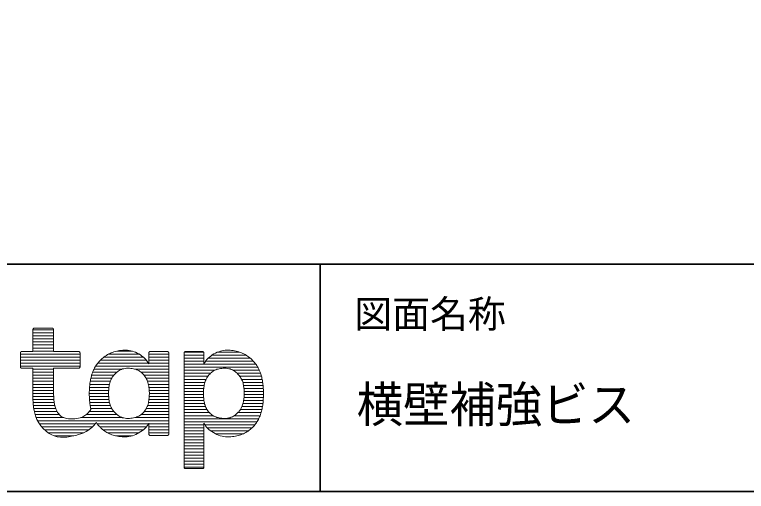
# Model space of a CAD drawing. Units: millimetres on the paper. Extents: x -198 to 198, y -152 to 152.
# Drawn here: x -159.05 to -110.74, y -138.5 to -107.01 of the extents above; entities that cross this region are included whole.
import ezdxf
from ezdxf.enums import TextEntityAlignment as Align

# ---------------------------------------------------------------- set-up
doc = ezdxf.new("R2010")
doc.units = ezdxf.units.MM
doc.layers.add('0-0_1図面枠', color=7, linetype='Continuous', lineweight=20)
doc.styles.add('ＭＳ Ｐゴシック', font='')
doc.styles.get('ＭＳ Ｐゴシック').set_extended_font_data('MS PGothic')

# ---------------------------------------------------------------- blocks, each defined once
blk = doc.blocks.new('グループ-2')
at = {"layer": '0-0_1図面枠', "lineweight": 35}
for p, q in [((-95, -123.5), (95, -123.5)), ((-49.5, -123.5), (-49.5, -138.5))]:
    blk.add_line(p, q, dxfattribs=at)
blk.add_lwpolyline([(-95, 138.5), (95, 138.5), (95, -138.5), (-95, -138.5)], close=True, dxfattribs=at)
blk = doc.blocks.new('グループ-3')
at = {"layer": '0-0_1図面枠'}
for p, q in [((-67.097, -127.83), (-68.463, -127.83)), ((-67.097, -128.03), (-68.463, -128.03)), ((-67.097, -128.23), (-68.463, -128.23)), ((-67.097, -128.43), (-68.463, -128.43)), ((-67.097, -128.63), (-68.463, -128.63)), ((-67.097, -128.83), (-68.463, -128.83)), ((-65.356, -129.43), (-69.292, -129.43)), ((-67.097, -129.03), (-68.463, -129.03)), ((-67.097, -129.23), (-68.463, -129.23)), ((-61.458, -129.43), (-63.465, -129.43)), ((-61.922, -129.23), (-62.897, -129.23)), ((-59.499, -129.43), (-60.816, -129.43)), ((-57.193, -129.3), (-58.469, -129.3)), ((-54.834, -129.3), (-56.268, -129.3)), ((-65.356, -129.63), (-69.292, -129.63)), ((-65.356, -129.83), (-69.292, -129.83)), ((-60.984, -129.83), (-64.008, -129.83)), ((-61.179, -129.63), (-63.779, -129.63)), ((-59.499, -129.63), (-60.816, -129.63)), ((-59.499, -129.83), (-60.816, -129.83)), ((-57.173, -129.5), (-58.489, -129.5)), ((-57.173, -129.7), (-58.489, -129.7)), ((-57.173, -129.9), (-58.489, -129.9)), ((-53.914, -129.9), (-57.06, -129.9)), ((-54.123, -129.7), (-56.885, -129.7)), ((-54.4, -129.5), (-56.64, -129.5)), ((-65.356, -130.03), (-69.292, -130.03)), ((-65.356, -130.23), (-69.292, -130.23)), ((-59.499, -130.23), (-64.326, -130.23)), ((-60.843, -130.03), (-64.186, -130.03)), ((-59.499, -130.03), (-60.816, -130.03)), ((-53.75, -130.1), (-58.489, -130.1)), ((-53.621, -130.3), (-58.489, -130.3)), ((-67.097, -130.43), (-68.463, -130.43)), ((-67.097, -130.63), (-68.463, -130.63)), ((-67.097, -130.83), (-68.463, -130.83)), ((-63.121, -130.83), (-64.591, -130.83)), ((-62.922, -130.63), (-64.524, -130.63)), ((-62.588, -130.43), (-64.437, -130.43)), ((-59.499, -130.43), (-61.699, -130.43)), ((-59.499, -130.63), (-61.323, -130.63)), ((-59.499, -130.83), (-61.127, -130.83)), ((-56.467, -130.5), (-58.489, -130.5)), ((-56.744, -130.7), (-58.489, -130.7)), ((-53.519, -130.5), (-55.245, -130.5)), ((-53.439, -130.7), (-54.989, -130.7)), ((-67.097, -131.03), (-68.463, -131.03)), ((-67.097, -131.23), (-68.463, -131.23)), ((-63.357, -131.23), (-64.68, -131.23)), ((-63.263, -131.03), (-64.642, -131.03)), ((-59.499, -131.03), (-60.991, -131.03)), ((-59.499, -131.23), (-60.9, -131.23)), ((-56.914, -130.9), (-58.489, -130.9)), ((-57.033, -131.1), (-58.489, -131.1)), ((-57.111, -131.3), (-58.489, -131.3)), ((-53.379, -130.9), (-54.812, -130.9)), ((-53.332, -131.1), (-54.688, -131.1)), ((-53.297, -131.3), (-54.608, -131.3)), ((-67.097, -131.43), (-68.463, -131.43)), ((-67.097, -131.63), (-68.463, -131.63)), ((-67.097, -131.83), (-68.463, -131.83)), ((-63.464, -131.83), (-64.74, -131.83)), ((-63.445, -131.63), (-64.729, -131.63)), ((-63.414, -131.43), (-64.709, -131.43)), ((-59.499, -131.43), (-60.845, -131.43)), ((-59.499, -131.63), (-60.812, -131.63)), ((-59.499, -131.83), (-60.788, -131.83)), ((-57.156, -131.5), (-58.489, -131.5)), ((-57.186, -131.7), (-58.489, -131.7)), ((-53.272, -131.5), (-54.562, -131.5)), ((-53.255, -131.7), (-54.536, -131.7)), ((-67.097, -132.03), (-68.463, -132.03)), ((-67.094, -132.23), (-68.463, -132.23)), ((-63.469, -132.03), (-64.743, -132.03)), ((-63.463, -132.23), (-64.74, -132.23)), ((-59.499, -132.23), (-60.788, -132.23)), ((-59.499, -132.03), (-60.779, -132.03)), ((-57.206, -131.9), (-58.489, -131.9)), ((-57.209, -132.1), (-58.489, -132.1)), ((-57.195, -132.3), (-58.489, -132.3)), ((-53.251, -132.3), (-54.531, -132.3)), ((-53.247, -131.9), (-54.522, -131.9)), ((-53.246, -132.1), (-54.52, -132.1)), ((-67.082, -132.43), (-68.46, -132.43)), ((-67.057, -132.63), (-68.453, -132.63)), ((-63.444, -132.43), (-64.73, -132.43)), ((-63.411, -132.63), (-64.713, -132.63)), ((-59.499, -132.63), (-60.838, -132.63)), ((-59.499, -132.43), (-60.808, -132.43)), ((-57.171, -132.5), (-58.489, -132.5)), ((-57.136, -132.7), (-58.489, -132.7)), ((-53.282, -132.7), (-54.596, -132.7)), ((-53.263, -132.5), (-54.555, -132.5)), ((-67.016, -132.83), (-68.435, -132.83)), ((-66.956, -133.03), (-68.409, -133.03)), ((-66.865, -133.23), (-68.371, -133.23)), ((-63.111, -133.23), (-64.741, -133.23)), ((-63.353, -132.83), (-64.688, -132.83)), ((-63.256, -133.03), (-64.652, -133.03)), ((-59.499, -133.23), (-61.12, -133.23)), ((-59.499, -133.03), (-60.986, -133.03)), ((-59.499, -132.83), (-60.893, -132.83)), ((-57.07, -132.9), (-58.489, -132.9)), ((-56.964, -133.1), (-58.489, -133.1)), ((-56.806, -133.3), (-58.489, -133.3)), ((-53.402, -133.3), (-54.934, -133.3)), ((-53.349, -133.1), (-54.778, -133.1)), ((-53.31, -132.9), (-54.671, -132.9)), ((-66.72, -133.43), (-68.316, -133.43)), ((-66.419, -133.63), (-68.246, -133.63)), ((-62.552, -133.63), (-65.306, -133.63)), ((-62.908, -133.43), (-64.949, -133.43)), ((-59.499, -133.63), (-61.741, -133.63)), ((-59.499, -133.43), (-61.324, -133.43)), ((-56.561, -133.5), (-58.489, -133.5)), ((-53.562, -133.7), (-58.489, -133.7)), ((-53.473, -133.5), (-55.169, -133.5)), ((-59.499, -133.83), (-68.157, -133.83)), ((-64.335, -134.03), (-68.042, -134.03)), ((-64.53, -134.23), (-67.895, -134.23)), ((-60.831, -134.03), (-64.228, -134.03)), ((-60.969, -134.23), (-64.062, -134.23)), ((-59.499, -134.03), (-60.816, -134.03)), ((-59.499, -134.23), (-60.816, -134.23)), ((-53.673, -133.9), (-58.489, -133.9)), ((-57.173, -134.1), (-58.489, -134.1)), ((-53.812, -134.1), (-57.117, -134.1)), ((-64.776, -134.43), (-67.704, -134.43)), ((-65.113, -134.63), (-67.456, -134.63)), ((-61.173, -134.43), (-63.844, -134.43)), ((-61.459, -134.63), (-63.542, -134.63)), ((-59.499, -134.43), (-60.816, -134.43)), ((-59.499, -134.63), (-60.816, -134.63)), ((-57.173, -134.3), (-58.489, -134.3)), ((-57.173, -134.5), (-58.489, -134.5)), ((-57.173, -134.7), (-58.489, -134.7)), ((-53.995, -134.3), (-56.957, -134.3)), ((-54.238, -134.5), (-56.727, -134.5)), ((-54.586, -134.7), (-56.402, -134.7)), ((-65.765, -134.83), (-67.07, -134.83)), ((-61.916, -134.83), (-63.005, -134.83)), ((-57.173, -134.9), (-58.489, -134.9)), ((-57.173, -135.1), (-58.489, -135.1)), ((-57.173, -135.3), (-58.489, -135.3)), ((-57.173, -135.5), (-58.489, -135.5)), ((-57.173, -135.7), (-58.489, -135.7)), ((-57.173, -135.9), (-58.489, -135.9)), ((-57.173, -136.1), (-58.489, -136.1)), ((-57.173, -136.3), (-58.489, -136.3)), ((-57.173, -136.5), (-58.489, -136.5)), ((-57.173, -136.7), (-58.489, -136.7)), ((-57.173, -136.9), (-58.489, -136.9))]:
    blk.add_line(p, q, dxfattribs=at)
for points in [[(-67.158, -127.725), (-67.167, -127.722), (-67.176, -127.72), (-67.186, -127.718), (-67.196, -127.718), (-68.363, -127.718), (-68.373, -127.718), (-68.383, -127.72), (-68.393, -127.722), (-68.401, -127.725), (-68.41, -127.729), (-68.418, -127.734), (-68.426, -127.74), (-68.434, -127.747), (-68.44, -127.754), (-68.446, -127.762), (-68.451, -127.77), (-68.455, -127.779), (-68.459, -127.788), (-68.461, -127.797), (-68.462, -127.807), (-68.463, -127.817), (-68.463, -129.261), (-69.193, -129.261), (-69.203, -129.262), (-69.213, -129.263), (-69.222, -129.265), (-69.231, -129.269), (-69.24, -129.273), (-69.248, -129.278), (-69.256, -129.284), (-69.263, -129.29), (-69.27, -129.298), (-69.276, -129.306), (-69.281, -129.314), (-69.285, -129.322), (-69.288, -129.331), (-69.291, -129.341), (-69.292, -129.35), (-69.292, -129.361)], [(-65.385, -130.337), (-65.378, -130.33), (-65.372, -130.322), (-65.367, -130.314), (-65.363, -130.305), (-65.36, -130.296), (-65.358, -130.287), (-65.356, -130.277), (-65.356, -130.267), (-65.356, -129.361), (-65.356, -129.35), (-65.358, -129.341), (-65.36, -129.331), (-65.363, -129.322), (-65.367, -129.314), (-65.372, -129.306), (-65.378, -129.298), (-65.385, -129.29), (-65.392, -129.284), (-65.4, -129.278), (-65.408, -129.273), (-65.417, -129.269), (-65.426, -129.265), (-65.435, -129.263), (-65.445, -129.262), (-65.455, -129.261), (-67.097, -129.261), (-67.097, -127.817), (-67.097, -127.807), (-67.099, -127.797), (-67.101, -127.788), (-67.104, -127.779), (-67.108, -127.77), (-67.113, -127.762), (-67.119, -127.754), (-67.126, -127.747), (-67.133, -127.74), (-67.141, -127.734), (-67.15, -127.729), (-67.158, -127.725)], [(-69.292, -129.361), (-69.292, -130.267), (-69.292, -130.277), (-69.291, -130.287), (-69.288, -130.296), (-69.285, -130.305), (-69.281, -130.314), (-69.276, -130.322), (-69.27, -130.33), (-69.263, -130.337), (-69.256, -130.344), (-69.248, -130.35), (-69.24, -130.355), (-69.231, -130.359), (-69.222, -130.362), (-69.213, -130.365), (-69.203, -130.366), (-69.193, -130.366), (-68.463, -130.366), (-68.463, -132.342), (-68.452, -132.663), (-68.421, -132.964), (-68.368, -133.246), (-68.295, -133.507), (-68.2, -133.748), (-68.084, -133.97), (-67.946, -134.171), (-67.788, -134.353), (-67.615, -134.512), (-67.436, -134.645), (-67.25, -134.753), (-67.058, -134.836), (-66.858, -134.893), (-66.653, -134.924), (-66.44, -134.93), (-66.221, -134.911), (-66.006, -134.877), (-65.807, -134.84), (-65.624, -134.799), (-65.456, -134.754)], [(-61.175, -129.634), (-61.266, -129.559), (-61.363, -129.49), (-61.468, -129.425), (-61.575, -129.366), (-61.682, -129.315), (-61.79, -129.272), (-61.897, -129.237), (-62.004, -129.21), (-62.112, -129.19), (-62.219, -129.178), (-62.327, -129.174), (-62.433, -129.176), (-62.537, -129.181), (-62.639, -129.19), (-62.739, -129.202), (-62.836, -129.218), (-62.931, -129.237), (-63.024, -129.26), (-63.115, -129.286), (-63.203, -129.316), (-63.289, -129.349), (-63.374, -129.386), (-63.455, -129.425), (-63.535, -129.468), (-63.613, -129.514), (-63.688, -129.564), (-63.762, -129.617), (-63.832, -129.672), (-63.901, -129.73), (-63.966, -129.789), (-64.029, -129.851), (-64.089, -129.915), (-64.146, -129.981), (-64.2, -130.048), (-64.252, -130.118), (-64.301, -130.19), (-64.347, -130.264), (-64.39, -130.34), (-64.431, -130.418)], [(-59.499, -129.361), (-59.5, -129.35), (-59.501, -129.341), (-59.503, -129.331), (-59.507, -129.322), (-59.511, -129.314), (-59.516, -129.306), (-59.522, -129.298), (-59.528, -129.29), (-59.536, -129.284), (-59.544, -129.278), (-59.552, -129.273), (-59.56, -129.269), (-59.569, -129.265), (-59.579, -129.263), (-59.588, -129.262), (-59.599, -129.261), (-60.717, -129.261), (-60.727, -129.262), (-60.737, -129.263), (-60.746, -129.265), (-60.755, -129.269), (-60.763, -129.273), (-60.772, -129.278), (-60.78, -129.284), (-60.787, -129.29), (-60.794, -129.298), (-60.8, -129.306), (-60.805, -129.314), (-60.809, -129.322), (-60.812, -129.331), (-60.814, -129.341), (-60.816, -129.35), (-60.816, -129.361), (-60.816, -130.075), (-60.875, -129.977), (-60.94, -129.884), (-61.012, -129.796), (-61.09, -129.712), (-61.175, -129.634)], [(-59.599, -134.807), (-59.588, -134.806), (-59.579, -134.805), (-59.569, -134.802), (-59.56, -134.799), (-59.552, -134.795), (-59.544, -134.79), (-59.536, -134.784), (-59.528, -134.777), (-59.522, -134.77), (-59.516, -134.762), (-59.511, -134.754), (-59.507, -134.745), (-59.503, -134.736), (-59.501, -134.727), (-59.5, -134.717), (-59.499, -134.707), (-59.499, -129.361)], [(-57.243, -129.265), (-57.252, -129.263), (-57.262, -129.262), (-57.272, -129.261), (-58.39, -129.261), (-58.4, -129.262), (-58.41, -129.263), (-58.419, -129.265), (-58.428, -129.269), (-58.437, -129.273), (-58.445, -129.278), (-58.453, -129.284), (-58.46, -129.29), (-58.467, -129.298), (-58.473, -129.306), (-58.478, -129.314), (-58.482, -129.322), (-58.485, -129.331), (-58.487, -129.341), (-58.489, -129.35), (-58.489, -129.361), (-58.489, -136.901), (-58.489, -136.911), (-58.487, -136.921), (-58.485, -136.93), (-58.482, -136.939), (-58.478, -136.947), (-58.473, -136.956), (-58.467, -136.963), (-58.46, -136.971), (-58.453, -136.978), (-58.445, -136.984), (-58.437, -136.989), (-58.428, -136.993), (-58.419, -136.996), (-58.41, -136.998), (-58.4, -137), (-58.39, -137), (-57.272, -137), (-57.262, -137)], [(-54.786, -129.316), (-54.874, -129.286), (-54.965, -129.26), (-55.058, -129.237), (-55.153, -129.218), (-55.25, -129.202), (-55.35, -129.19), (-55.451, -129.181), (-55.556, -129.176), (-55.662, -129.174), (-55.769, -129.178), (-55.877, -129.19), (-55.984, -129.21), (-56.092, -129.237), (-56.199, -129.272), (-56.306, -129.315), (-56.414, -129.366), (-56.521, -129.425), (-56.625, -129.49), (-56.723, -129.559), (-56.814, -129.634), (-56.899, -129.712), (-56.977, -129.796), (-57.048, -129.884), (-57.114, -129.977), (-57.173, -130.075), (-57.173, -129.361), (-57.173, -129.35), (-57.174, -129.341), (-57.177, -129.331), (-57.18, -129.322), (-57.184, -129.314), (-57.189, -129.306), (-57.195, -129.298), (-57.202, -129.29), (-57.209, -129.284), (-57.217, -129.278), (-57.225, -129.273), (-57.234, -129.269), (-57.243, -129.265)], [(-53.245, -132.034), (-53.246, -131.943), (-53.248, -131.853), (-53.252, -131.765), (-53.257, -131.678), (-53.263, -131.592), (-53.271, -131.508), (-53.28, -131.426), (-53.29, -131.345), (-53.302, -131.265), (-53.315, -131.187), (-53.33, -131.111), (-53.346, -131.036), (-53.363, -130.962), (-53.381, -130.89), (-53.401, -130.819), (-53.422, -130.75), (-53.452, -130.664), (-53.484, -130.58), (-53.519, -130.498), (-53.557, -130.418), (-53.598, -130.34), (-53.642, -130.264), (-53.688, -130.19), (-53.737, -130.118), (-53.788, -130.048), (-53.843, -129.981), (-53.9, -129.915), (-53.96, -129.851), (-54.023, -129.789), (-54.088, -129.73), (-54.156, -129.672), (-54.227, -129.617), (-54.3, -129.564), (-54.376, -129.514), (-54.453, -129.468), (-54.533, -129.425), (-54.615, -129.386), (-54.699, -129.349), (-54.786, -129.316)], [(-64.796, -133.291), (-64.853, -133.347), (-64.912, -133.4), (-64.974, -133.451), (-65.037, -133.497), (-65.101, -133.541), (-65.173, -133.58), (-65.255, -133.614), (-65.347, -133.643), (-65.45, -133.667), (-65.564, -133.685), (-65.688, -133.699), (-65.822, -133.706), (-65.968, -133.709), (-66.113, -133.702), (-66.248, -133.683), (-66.372, -133.65), (-66.486, -133.603), (-66.589, -133.544), (-66.681, -133.471), (-66.763, -133.385), (-66.834, -133.286), (-66.895, -133.175), (-66.949, -133.052), (-66.994, -132.918), (-67.031, -132.772), (-67.06, -132.615), (-67.081, -132.447), (-67.093, -132.267), (-67.097, -132.076), (-67.097, -130.366), (-65.455, -130.366), (-65.445, -130.366), (-65.435, -130.365), (-65.426, -130.362), (-65.417, -130.359), (-65.408, -130.355), (-65.4, -130.35), (-65.392, -130.344), (-65.385, -130.337)], [(-63.293, -131.084), (-63.26, -131.025), (-63.224, -130.967), (-63.185, -130.911), (-63.143, -130.855), (-63.097, -130.802), (-63.049, -130.75), (-62.998, -130.699), (-62.944, -130.649), (-62.887, -130.601), (-62.827, -130.554), (-62.764, -130.511), (-62.695, -130.473), (-62.622, -130.442), (-62.544, -130.416), (-62.462, -130.396), (-62.374, -130.381), (-62.282, -130.372), (-62.186, -130.37), (-62.089, -130.371), (-61.997, -130.377), (-61.909, -130.387), (-61.826, -130.4), (-61.748, -130.417), (-61.674, -130.438), (-61.604, -130.462), (-61.539, -130.49), (-61.478, -130.523), (-61.418, -130.56), (-61.359, -130.601), (-61.303, -130.647), (-61.248, -130.697), (-61.194, -130.752), (-61.142, -130.811), (-61.092, -130.874), (-61.045, -130.941), (-61.002, -131.01), (-60.964, -131.081), (-60.93, -131.155), (-60.9, -131.231)], [(-56.986, -131.01), (-56.943, -130.941), (-56.896, -130.874), (-56.846, -130.811), (-56.794, -130.752), (-56.741, -130.697), (-56.686, -130.647), (-56.629, -130.601), (-56.571, -130.56), (-56.511, -130.523), (-56.449, -130.49), (-56.384, -130.462), (-56.315, -130.438), (-56.241, -130.417), (-56.163, -130.4), (-56.08, -130.387), (-55.992, -130.377), (-55.9, -130.371), (-55.803, -130.37), (-55.706, -130.372), (-55.614, -130.381), (-55.527, -130.396), (-55.444, -130.416), (-55.367, -130.442), (-55.293, -130.473), (-55.225, -130.511), (-55.161, -130.554), (-55.101, -130.601), (-55.044, -130.649), (-54.99, -130.699), (-54.939, -130.75), (-54.891, -130.802), (-54.846, -130.855), (-54.804, -130.91), (-54.765, -130.967), (-54.729, -131.025), (-54.696, -131.084), (-54.666, -131.146), (-54.639, -131.209), (-54.616, -131.273)], [(-64.431, -130.418), (-64.469, -130.498), (-64.504, -130.58), (-64.537, -130.664), (-64.567, -130.75), (-64.588, -130.819), (-64.607, -130.89), (-64.626, -130.962), (-64.643, -131.036), (-64.659, -131.111), (-64.673, -131.187), (-64.686, -131.265), (-64.698, -131.345), (-64.709, -131.425), (-64.718, -131.506), (-64.726, -131.587), (-64.732, -131.669), (-64.737, -131.75), (-64.74, -131.832), (-64.743, -131.915), (-64.743, -131.997), (-64.743, -132.079), (-64.742, -132.159), (-64.74, -132.237), (-64.737, -132.312), (-64.733, -132.386), (-64.728, -132.458), (-64.723, -132.528), (-64.717, -132.596), (-64.71, -132.663), (-64.702, -132.729), (-64.693, -132.793), (-64.684, -132.857), (-64.673, -132.92), (-64.662, -132.981), (-64.65, -133.042), (-64.636, -133.102), (-64.688, -133.168), (-64.741, -133.231), (-64.796, -133.291)], [(-62.764, -133.538), (-62.827, -133.495), (-62.887, -133.448), (-62.944, -133.4), (-62.998, -133.35), (-63.049, -133.299), (-63.097, -133.247), (-63.143, -133.193), (-63.185, -133.138), (-63.224, -133.082), (-63.26, -133.024), (-63.293, -132.964), (-63.323, -132.903), (-63.349, -132.84), (-63.372, -132.775), (-63.392, -132.709), (-63.409, -132.641), (-63.423, -132.571), (-63.434, -132.501), (-63.444, -132.431), (-63.452, -132.362), (-63.458, -132.294), (-63.463, -132.226), (-63.467, -132.158), (-63.469, -132.091), (-63.469, -132.024), (-63.469, -131.958), (-63.467, -131.891), (-63.463, -131.823), (-63.458, -131.755), (-63.452, -131.686), (-63.444, -131.617), (-63.434, -131.548), (-63.423, -131.477), (-63.409, -131.408), (-63.392, -131.34), (-63.372, -131.273), (-63.349, -131.209), (-63.323, -131.146), (-63.293, -131.084)], [(-60.9, -131.231), (-60.875, -131.309), (-60.854, -131.389), (-60.837, -131.472), (-60.823, -131.554), (-60.811, -131.632), (-60.801, -131.706), (-60.793, -131.777), (-60.787, -131.845), (-60.782, -131.908), (-60.779, -131.968), (-60.778, -132.024)], [(-56.391, -133.585), (-56.458, -133.557), (-56.522, -133.524), (-56.584, -133.487), (-56.643, -133.445), (-56.701, -133.399), (-56.757, -133.349), (-56.812, -133.294), (-56.864, -133.235), (-56.914, -133.171), (-56.961, -133.105), (-57.003, -133.036), (-57.041, -132.964), (-57.074, -132.891), (-57.103, -132.815), (-57.127, -132.738), (-57.146, -132.658), (-57.161, -132.575), (-57.172, -132.494), (-57.182, -132.416), (-57.191, -132.342), (-57.198, -132.271), (-57.203, -132.204), (-57.207, -132.14), (-57.209, -132.081), (-57.21, -132.024), (-57.209, -131.968), (-57.206, -131.908), (-57.202, -131.845), (-57.196, -131.777), (-57.187, -131.706), (-57.177, -131.632), (-57.165, -131.554), (-57.152, -131.472), (-57.135, -131.389), (-57.114, -131.309), (-57.088, -131.231), (-57.059, -131.155), (-57.025, -131.081), (-56.986, -131.01)], [(-54.616, -131.273), (-54.596, -131.34), (-54.579, -131.408), (-54.566, -131.477), (-54.555, -131.548), (-54.545, -131.617), (-54.537, -131.686), (-54.53, -131.755), (-54.525, -131.823), (-54.522, -131.891), (-54.52, -131.958), (-54.519, -132.024)], [(-60.778, -132.024), (-60.779, -132.081), (-60.782, -132.14), (-60.785, -132.204), (-60.791, -132.271), (-60.798, -132.342), (-60.806, -132.416), (-60.816, -132.494), (-60.828, -132.575), (-60.843, -132.658), (-60.863, -132.74), (-60.889, -132.82), (-60.92, -132.899), (-60.957, -132.977), (-60.998, -133.053), (-61.045, -133.128), (-61.098, -133.202), (-61.143, -133.259), (-61.19, -133.311), (-61.24, -133.361), (-61.293, -133.407), (-61.348, -133.449), (-61.406, -133.489), (-61.467, -133.524), (-61.531, -133.557), (-61.597, -133.585), (-61.669, -133.61), (-61.744, -133.631), (-61.824, -133.649), (-61.908, -133.662), (-61.996, -133.672), (-62.089, -133.677), (-62.186, -133.679), (-62.282, -133.676), (-62.374, -133.668), (-62.462, -133.653), (-62.544, -133.633), (-62.622, -133.607), (-62.695, -133.575), (-62.764, -133.538)], [(-54.519, -132.024), (-54.52, -132.091), (-54.522, -132.158), (-54.525, -132.225), (-54.53, -132.294), (-54.537, -132.362), (-54.545, -132.431), (-54.555, -132.501), (-54.566, -132.571), (-54.58, -132.642), (-54.599, -132.714), (-54.623, -132.786), (-54.652, -132.859), (-54.686, -132.933), (-54.724, -133.008), (-54.768, -133.083), (-54.816, -133.159), (-54.843, -133.197), (-54.875, -133.237), (-54.911, -133.277), (-54.952, -133.318), (-54.998, -133.361), (-55.048, -133.404), (-55.102, -133.449), (-55.161, -133.495), (-55.225, -133.538), (-55.293, -133.575), (-55.367, -133.607), (-55.444, -133.633), (-55.527, -133.653), (-55.614, -133.668), (-55.706, -133.676), (-55.803, -133.679), (-55.9, -133.677), (-55.992, -133.671), (-56.081, -133.662), (-56.165, -133.649), (-56.245, -133.631), (-56.32, -133.61), (-56.391, -133.585)], [(-54.91, -134.813), (-54.823, -134.789), (-54.738, -134.761), (-54.654, -134.729), (-54.573, -134.694), (-54.493, -134.656), (-54.415, -134.613), (-54.338, -134.568), (-54.264, -134.519), (-54.191, -134.466), (-54.12, -134.41), (-54.052, -134.353), (-53.988, -134.293), (-53.927, -134.231), (-53.869, -134.168), (-53.814, -134.102), (-53.762, -134.034), (-53.714, -133.964), (-53.668, -133.893), (-53.624, -133.819), (-53.583, -133.743), (-53.544, -133.665), (-53.508, -133.585), (-53.474, -133.502), (-53.442, -133.418), (-53.412, -133.332), (-53.391, -133.263), (-53.372, -133.192), (-53.354, -133.119), (-53.337, -133.045), (-53.322, -132.969), (-53.308, -132.891), (-53.296, -132.812), (-53.285, -132.73), (-53.276, -132.648), (-53.268, -132.564), (-53.261, -132.478), (-53.255, -132.392), (-53.251, -132.304), (-53.248, -132.215)], [(-53.248, -132.215), (-53.246, -132.125), (-53.245, -132.034)], [(-65.456, -134.754), (-65.303, -134.706), (-65.166, -134.655), (-65.045, -134.599), (-64.94, -134.541), (-64.844, -134.478), (-64.751, -134.413), (-64.663, -134.345), (-64.578, -134.275), (-64.497, -134.201), (-64.42, -134.124), (-64.347, -134.044), (-64.277, -133.961), (-64.253, -133.997), (-64.228, -134.032), (-64.202, -134.066), (-64.175, -134.1), (-64.148, -134.133), (-64.12, -134.166), (-64.092, -134.198), (-64.062, -134.23), (-64.032, -134.261), (-64.001, -134.292), (-63.969, -134.322), (-63.937, -134.352), (-63.903, -134.381), (-63.869, -134.41), (-63.834, -134.438), (-63.798, -134.466), (-63.725, -134.519), (-63.65, -134.568), (-63.574, -134.613), (-63.496, -134.656), (-63.416, -134.694), (-63.334, -134.729), (-63.251, -134.761), (-63.166, -134.789), (-63.078, -134.813), (-62.987, -134.835), (-62.891, -134.853)], [(-62.891, -134.853), (-62.792, -134.867), (-62.689, -134.879), (-62.582, -134.887), (-62.472, -134.892), (-62.357, -134.894), (-62.241, -134.889), (-62.125, -134.876), (-62.01, -134.855), (-61.895, -134.825), (-61.781, -134.787), (-61.667, -134.74), (-61.553, -134.684), (-61.44, -134.62), (-61.332, -134.55), (-61.232, -134.479), (-61.141, -134.405), (-61.059, -134.329), (-60.985, -134.251), (-60.92, -134.17), (-60.864, -134.088), (-60.816, -134.003), (-60.816, -134.707), (-60.816, -134.717), (-60.814, -134.727), (-60.812, -134.736), (-60.809, -134.745), (-60.805, -134.754), (-60.8, -134.762), (-60.794, -134.77), (-60.787, -134.777), (-60.78, -134.784), (-60.772, -134.79), (-60.763, -134.795), (-60.755, -134.799), (-60.746, -134.802), (-60.737, -134.805), (-60.727, -134.806), (-60.717, -134.807), (-59.599, -134.807)], [(-57.262, -137), (-57.252, -136.998), (-57.243, -136.996), (-57.234, -136.993), (-57.225, -136.989), (-57.217, -136.984), (-57.209, -136.978), (-57.202, -136.971), (-57.195, -136.963), (-57.189, -136.956), (-57.184, -136.947), (-57.18, -136.939), (-57.177, -136.93), (-57.174, -136.921), (-57.173, -136.911), (-57.173, -136.901), (-57.173, -134.003), (-57.125, -134.088), (-57.069, -134.17), (-57.004, -134.251), (-56.93, -134.329), (-56.848, -134.405), (-56.757, -134.479), (-56.657, -134.55), (-56.548, -134.62), (-56.435, -134.684), (-56.322, -134.74), (-56.208, -134.787), (-56.093, -134.825), (-55.979, -134.855), (-55.863, -134.876), (-55.748, -134.889), (-55.631, -134.894), (-55.517, -134.892), (-55.406, -134.887), (-55.299, -134.879), (-55.196, -134.867), (-55.097, -134.853), (-55.002, -134.835), (-54.91, -134.813)]]:
    blk.add_lwpolyline(points, dxfattribs=at)
blk = doc.blocks.new('図面枠')
at = {"layer": '0-0_1図面枠'}
for name in ['グループ-2', 'グループ-3']:
    blk.add_blockref(name, (0, 0), dxfattribs=at)
at = {"layer": '0-0_1図面枠', "style": 'ＭＳ Ｐゴシック'}
blk.add_text('図面名称', height=1.833, dxfattribs=at).set_placement((-47.25, -128.249), align=Align.BOTTOM_LEFT)

msp = doc.modelspace()

# ---------------------------------------------------------------- block references
at = {"layer": '0-0_1図面枠'}
msp.add_blockref('図面枠', (-89.375, 0), dxfattribs=at)

# ---------------------------------------------------------------- texts
at = {"layer": '0-0_1図面枠', "style": 'ＭＳ Ｐゴシック', "width": 0.95}
msp.add_text('横壁補強ビス', height=2.361, dxfattribs=at).set_placement((-136.462, -134.646), align=Align.BOTTOM_LEFT)

doc.saveas('drawing.dxf')
